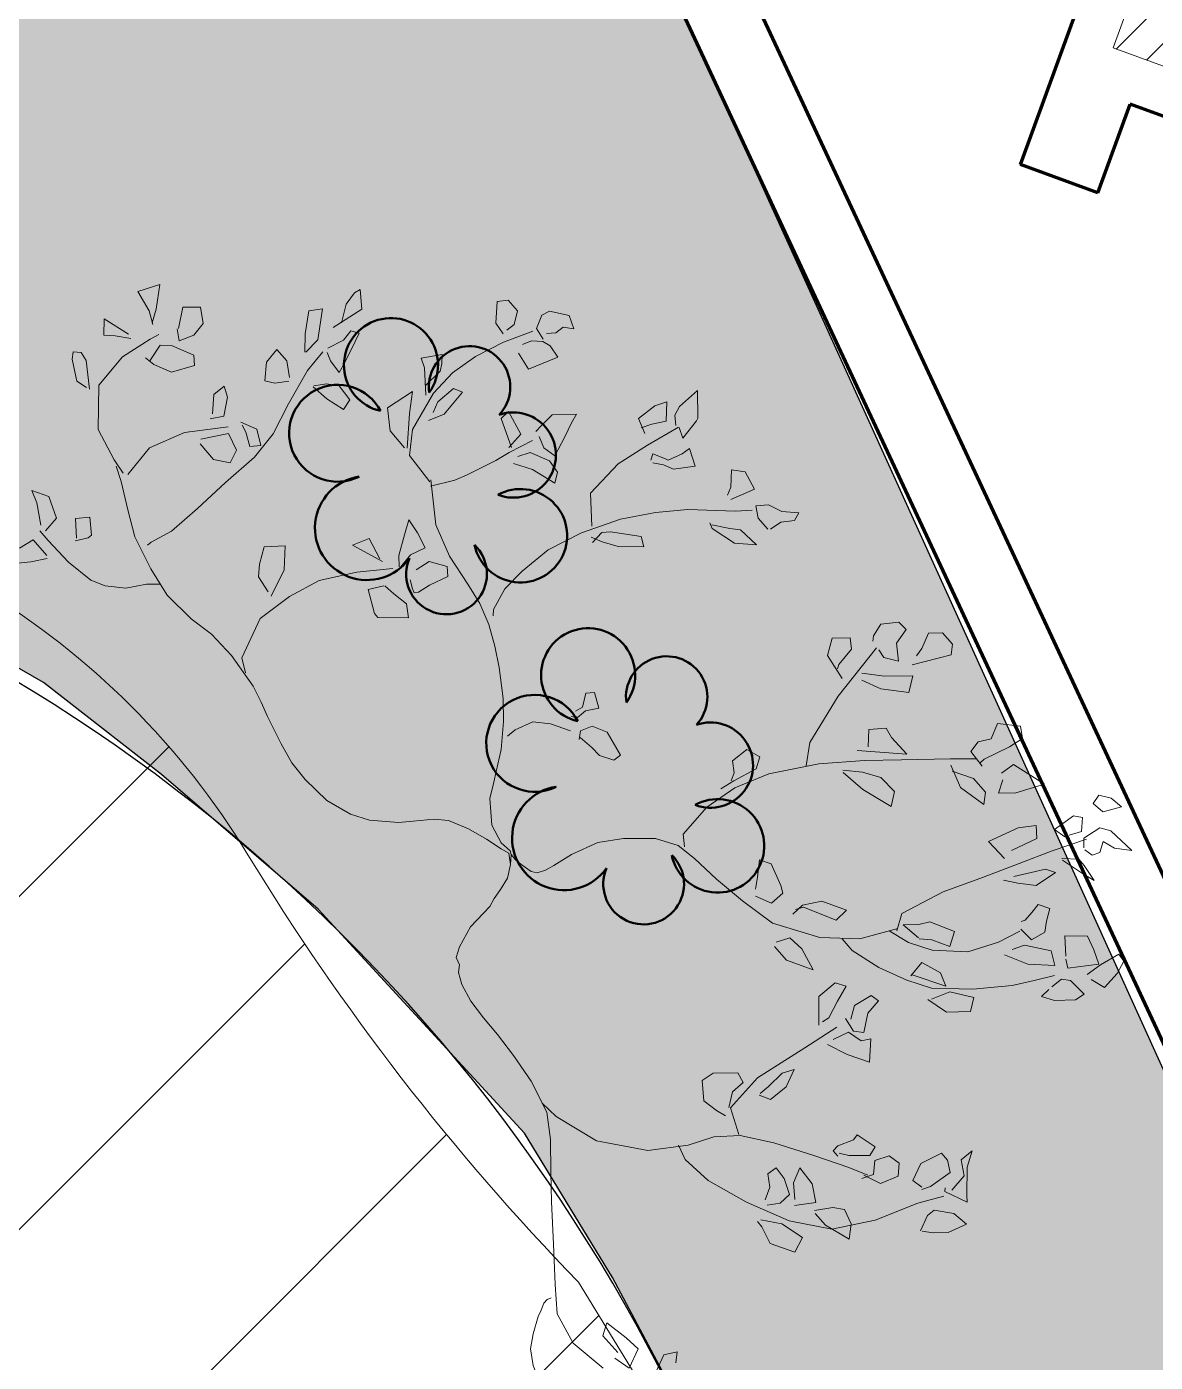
# Model space of a CAD drawing. Header units: millimetres. Extents: x 5637 to 6048, y 3385 to 3927.
# Drawn here: x 5937.33 to 5942.12, y 3567.81 to 3573.49 of the extents above; entities that cross this region are included whole.
import ezdxf

# ---------------------------------------------------------------- set-up
doc = ezdxf.new("R2010")
doc.units = ezdxf.units.MM
for name, color, linetype, lineweight in [('hatch', 253, 'Continuous', 13), ('road', 19, 'Continuous', 30), ('trees new', 7, 'Continuous', 20), ('wall', 7, 'Continuous', 80)]:
    doc.layers.add(name, color=color, linetype=linetype, lineweight=lineweight)
doc.layers.add('plants1', color=7, linetype='Continuous', true_color=0x89ee5d)
pattern_1 = [(45, (2816.3681, -1263.7476), (-0.265165043, 0.265165043), []), (135, (2816.3681, -1263.7476), (-0.79549513, 0.265165043), [0.9375, -0.5625])]
pattern_2 = [(45, (2816.3681, -1263.7476), (-0.70710678, 0.70710678), [])]

# ---------------------------------------------------------------- blocks, each defined once
blk = doc.blocks.new('F1')
at = {"color": 92, "linetype": 'Continuous'}
for p, q in [((1.0816, 0.05624), (1.0771, 0.04506)), ((1.0771, 0.04506), (1.0736, 0.03326)), ((1.09077, 0.03616), (1.08994, 0.04796)), ((1.07577, 0.03264), (1.09077, 0.03616)), ((1.09227, 0.02498), (1.09694, 0.01339)), ((1.11361, 0.02105), (1.09761, 0.02602)), ((1.12344, 0.02001), (1.11361, 0.02105)), ((1.11361, 0.01111), (1.12344, 0.02001)), ((1.09694, 0.01339), (1.11361, 0.01111)), ((1.0756, 0.00904), (1.07327, -0.00049)), ((1.0901, 0.00117), (1.0771, 0.00717)), ((1.0861, -0.00877), (1.0901, 0.00117)), ((1.07327, -0.00049), (1.07393, -0.00359)), ((1.07393, -0.00359), (1.0861, -0.00877)), ((1.04822, -0.03692), (1.04882, -0.04024)), ((1.17962, -0.04666), (1.17212, -0.0508)), ((1.19562, -0.051), (1.17962, -0.04666)), ((0.93114, -0.05742), (0.94229, -0.06011)), ((1.16995, -0.05204), (1.18979, -0.0597)), ((1.19996, -0.05411), (1.19562, -0.051)), ((1.19679, -0.05929), (1.19996, -0.05411)), ((0.35696, -0.06508), (0.34546, -0.07109)), ((0.37579, -0.06487), (0.35963, -0.06902)), ((0.3828, -0.07212), (0.37579, -0.06487)), ((0.94229, -0.06011), (0.96181, -0.08558)), ((1.18979, -0.0597), (1.19679, -0.05929)), ((0.34546, -0.07109), (0.35512, -0.08351)), ((0.36629, -0.07957), (0.3828, -0.07212)), ((0.34246, -0.09842), (0.33395, -0.08724)), ((0.35512, -0.08351), (0.36629, -0.07957)), ((0.96181, -0.08558), (0.96619, -0.11229)), ((1.18896, -0.09634), (1.19612, -0.08703)), ((1.21096, -0.08558), (1.19262, -0.09634)), ((1.19612, -0.08703), (1.20046, -0.07999)), ((1.20046, -0.07999), (1.21096, -0.08558)), ((0.33979, -0.10815), (0.34246, -0.09842)), ((0.33312, -0.10359), (0.33979, -0.10815)), ((0.97258, -0.10028), (0.98542, -0.11788)), ((0.98958, -0.09862), (0.97658, -0.09987)), ((0.99742, -0.10359), (0.98958, -0.09862)), ((1.00725, -0.1127), (0.99742, -0.10359)), ((1.0966, -0.10587), (1.0816, -0.10918)), ((1.0936, -0.12782), (1.09927, -0.10794)), ((1.16412, -0.10256), (1.15312, -0.11167)), ((1.17129, -0.09945), (1.16412, -0.10256)), ((1.17479, -0.11332), (1.16795, -0.10131)), ((0.96619, -0.11229), (0.96659, -0.13713)), ((0.98542, -0.11788), (1.00075, -0.12678)), ((1.00075, -0.12678), (1.00725, -0.1127)), ((1.0816, -0.10918), (1.07377, -0.11912)), ((1.15312, -0.11167), (1.14978, -0.12885)), ((1.17062, -0.12057), (1.17479, -0.11332)), ((1.20096, -0.11788), (1.19079, -0.1156)), ((1.19196, -0.11581), (1.19963, -0.12305)), ((1.2173, -0.11705), (1.20096, -0.11788)), ((1.21446, -0.13382), (1.2173, -0.11705)), ((1.07377, -0.11912), (1.07994, -0.1274)), ((1.07994, -0.1274), (1.0936, -0.12782)), ((1.10927, -0.12098), (1.10644, -0.13071)), ((1.12411, -0.13175), (1.11194, -0.12409)), ((1.15662, -0.13196), (1.17062, -0.12057)), ((1.17095, -0.12719), (1.16979, -0.13879)), ((1.17946, -0.13009), (1.17095, -0.12719)), ((1.19963, -0.12305), (1.21446, -0.13382)), ((0.96659, -0.13713), (0.95902, -0.16446)), ((1.07477, -0.145), (1.07777, -0.13734)), ((1.07777, -0.13734), (1.0886, -0.13982)), ((1.10644, -0.13071), (1.11778, -0.13962)), ((1.12611, -0.14127), (1.12411, -0.13175)), ((1.14978, -0.12885), (1.15662, -0.13196)), ((1.19179, -0.14107), (1.17929, -0.13113)), ((1.08677, -0.1479), (1.07477, -0.145)), ((1.09694, -0.13982), (1.08677, -0.1479)), ((1.0886, -0.13982), (1.09444, -0.13962)), ((1.11778, -0.13962), (1.12611, -0.14127)), ((1.16979, -0.13879), (1.17412, -0.14873)), ((1.18579, -0.15266), (1.19179, -0.14107)), ((1.17412, -0.14873), (1.18579, -0.15266)), ((0.9224, -0.16281), (0.91157, -0.18268)), ((0.92607, -0.16198), (0.9224, -0.16281)), ((0.94391, -0.16612), (0.92607, -0.16198)), ((0.94107, -0.1775), (0.94391, -0.16612)), ((0.95902, -0.16446), (0.94926, -0.18931)), ((0.95741, -0.18496), (0.97825, -0.17109)), ((0.97825, -0.17109), (0.97691, -0.18413)), ((1.10727, -0.18537), (1.11061, -0.17543)), ((1.11061, -0.17543), (1.11578, -0.16964)), ((1.11578, -0.16964), (1.12728, -0.17709)), ((1.12728, -0.17709), (1.13195, -0.18827)), ((0.91157, -0.18268), (0.92157, -0.1862)), ((0.92157, -0.1862), (0.93224, -0.18123)), ((0.93224, -0.18123), (0.94057, -0.17833)), ((0.97691, -0.18413), (0.95991, -0.18413)), ((1.12111, -0.19096), (1.10944, -0.18703)), ((0.92607, -0.1951), (0.92507, -0.198)), ((0.92924, -0.19531), (0.92607, -0.1951)), ((0.93591, -0.19676), (0.92924, -0.19531)), ((0.94758, -0.19531), (0.95208, -0.20545)), ((0.95558, -0.19779), (0.94824, -0.19407)), ((1.13195, -0.18827), (1.12111, -0.19096)), ((0.36479, -0.21912), (0.37913, -0.20587)), ((0.37913, -0.20587), (0.3928, -0.20608)), ((0.3928, -0.20608), (0.3978, -0.20504)), ((0.92507, -0.198), (0.9259, -0.20773)), ((0.94141, -0.2156), (0.94024, -0.20421)), ((0.95208, -0.20545), (0.95174, -0.21746)), ((0.96725, -0.20835), (0.95558, -0.19779)), ((1.08277, -0.20421), (1.0701, -0.21146)), ((1.0951, -0.19924), (1.08277, -0.20421)), ((1.09277, -0.20897), (1.09561, -0.20007)), ((1.12028, -0.20628), (1.12428, -0.21829)), ((1.13261, -0.21208), (1.12061, -0.20566)), ((0.39763, -0.20794), (0.3878, -0.22015)), ((0.47782, -0.22015), (0.48432, -0.21622)), ((0.48432, -0.21622), (0.49499, -0.21125)), ((0.49499, -0.21125), (0.50865, -0.21705)), ((0.9259, -0.20773), (0.92507, -0.22264)), ((0.93207, -0.22554), (0.94141, -0.2156)), ((0.96408, -0.21767), (0.97558, -0.21643)), ((0.97558, -0.21643), (0.96725, -0.20835)), ((1.0701, -0.21146), (1.07427, -0.21871)), ((1.07427, -0.21871), (1.08694, -0.21643)), ((1.08694, -0.21643), (1.09277, -0.20897)), ((1.14645, -0.22243), (1.13261, -0.21208)), ((0.37196, -0.22906), (0.36479, -0.21912)), ((0.3878, -0.22015), (0.37196, -0.22906)), ((0.40497, -0.21705), (0.40197, -0.22616)), ((0.40197, -0.22616), (0.40447, -0.23527)), ((0.4158, -0.22492), (0.4093, -0.21746)), ((0.4253, -0.22823), (0.4158, -0.22492)), ((0.49115, -0.23299), (0.48198, -0.22533)), ((0.50865, -0.21705), (0.50982, -0.22678)), ((0.92507, -0.22264), (0.93207, -0.22554)), ((0.95174, -0.21746), (0.96408, -0.21767)), ((1.10627, -0.21953), (1.09577, -0.22119)), ((1.09577, -0.22119), (1.10044, -0.22823)), ((1.11294, -0.22015), (1.10627, -0.21953)), ((1.11544, -0.23506), (1.11561, -0.22202)), ((1.12428, -0.21829), (1.14311, -0.23196)), ((1.14311, -0.23196), (1.14645, -0.22243)), ((0.39547, -0.23465), (0.39013, -0.24976)), ((0.40447, -0.23527), (0.4168, -0.23734)), ((0.4168, -0.23734), (0.42631, -0.23568)), ((0.42631, -0.23568), (0.4253, -0.22823)), ((0.49348, -0.24314), (0.49115, -0.23299)), ((0.50982, -0.22678), (0.50165, -0.24293)), ((1.02409, -0.23817), (1.04009, -0.23465)), ((1.04009, -0.23465), (1.0561, -0.24065)), ((1.10044, -0.22823), (1.11061, -0.2421)), ((1.11894, -0.24293), (1.11544, -0.23506)), ((1.12711, -0.23258), (1.12945, -0.25763)), ((0.38313, -0.24562), (0.37213, -0.24831)), ((0.38113, -0.25908), (0.38546, -0.24603)), ((0.41064, -0.24189), (0.3993, -0.23693)), ((0.4183, -0.251), (0.41064, -0.24189)), ((0.50165, -0.24293), (0.49348, -0.24314)), ((0.88396, -0.23879), (0.88814, -0.24127)), ((1.01756, -0.23879), (1.03348, -0.24976)), ((1.0561, -0.24065), (1.05826, -0.2626)), ((1.11061, -0.2421), (1.11461, -0.24769)), ((1.11461, -0.24769), (1.11894, -0.24293)), ((1.13811, -0.24893), (1.12728, -0.23962)), ((0.37213, -0.24831), (0.35496, -0.25908)), ((0.39013, -0.24976), (0.40363, -0.25369)), ((0.40363, -0.25369), (0.4183, -0.251)), ((0.47965, -0.24935), (0.47298, -0.25514)), ((0.47298, -0.25514), (0.47598, -0.26984)), ((0.48232, -0.25846), (0.48048, -0.25038)), ((0.76437, -0.25846), (0.77471, -0.25411)), ((0.77387, -0.25287), (0.77887, -0.2568)), ((0.79154, -0.25556), (0.78871, -0.25929)), ((1.05826, -0.2626), (1.04493, -0.25307)), ((1.14261, -0.25825), (1.13811, -0.24893)), ((0.35496, -0.25908), (0.36429, -0.2655)), ((0.36429, -0.2655), (0.37596, -0.26612)), ((0.37596, -0.26612), (0.38113, -0.25908)), ((0.48632, -0.27191), (0.48232, -0.25846)), ((0.74837, -0.2686), (0.75637, -0.26073)), ((0.75637, -0.26073), (0.76437, -0.25846)), ((0.77821, -0.26591), (0.76904, -0.27378)), ((0.77887, -0.2568), (0.77821, -0.26591)), ((0.78871, -0.25929), (0.79038, -0.26695)), ((0.79388, -0.26612), (0.79355, -0.26011)), ((1.12945, -0.25763), (1.14278, -0.26322)), ((1.14278, -0.26322), (1.14261, -0.25825)), ((0.47598, -0.26984), (0.48448, -0.28102)), ((0.48448, -0.28102), (0.48632, -0.27191)), ((0.74937, -0.27461), (0.74837, -0.2686)), ((0.76904, -0.27378), (0.74937, -0.27461)), ((0.79038, -0.26695), (0.78771, -0.27647)), ((0.80188, -0.27316), (0.79388, -0.26612)), ((0.79938, -0.27895), (0.80188, -0.27316)), ((1.03259, -0.27564), (1.04076, -0.2951)), ((1.04293, -0.27564), (1.03759, -0.26902)), ((1.04626, -0.29055), (1.04293, -0.27564)), ((1.05143, -0.27005), (1.0696, -0.27854)), ((1.0621, -0.28765), (1.0576, -0.27274)), ((0.40963, -0.28744), (0.41464, -0.28185)), ((0.41297, -0.27999), (0.41797, -0.27875)), ((0.41797, -0.27875), (0.4198, -0.28351)), ((0.4198, -0.28351), (0.4183, -0.29572)), ((0.78771, -0.27647), (0.79938, -0.27895)), ((1.0696, -0.27854), (1.0771, -0.27978)), ((1.0771, -0.27978), (1.07243, -0.29469)), ((0.3918, -0.29055), (0.38063, -0.29862)), ((0.3888, -0.29697), (0.39013, -0.28806)), ((0.40247, -0.30111), (0.40963, -0.28744)), ((1.04076, -0.2951), (1.04626, -0.29055)), ((1.06627, -0.29117), (1.0621, -0.28765)), ((1.07243, -0.29469), (1.06627, -0.29117)), ((0.38063, -0.29862), (0.3793, -0.31249)), ((0.39747, -0.30276), (0.3888, -0.29697)), ((0.3958, -0.31374), (0.39747, -0.30276)), ((0.4063, -0.30753), (0.40247, -0.30111)), ((0.4203, -0.29986), (0.4063, -0.30753)), ((0.4183, -0.29572), (0.4203, -0.29986)), ((0.97675, -0.30401), (0.96625, -0.31456)), ((0.33045, -0.31622), (0.33512, -0.3096)), ((0.33595, -0.30856), (0.34362, -0.31829)), ((0.3793, -0.31249), (0.38763, -0.31767)), ((0.38763, -0.31767), (0.3958, -0.31374)), ((0.48965, -0.31125), (0.47631, -0.32078)), ((0.50515, -0.31208), (0.52382, -0.32202)), ((0.55866, -0.31332), (0.54333, -0.3274)), ((0.57183, -0.31001), (0.55866, -0.31332)), ((0.57217, -0.32305), (0.574, -0.31249)), ((0.61117, -0.31477), (0.60117, -0.32285)), ((0.96625, -0.31456), (0.94974, -0.3245)), ((0.97825, -0.31871), (0.97992, -0.30939)), ((1.01025, -0.31146), (0.98792, -0.30835)), ((0.98892, -0.30649), (0.99342, -0.31891)), ((1.01242, -0.31871), (1.01025, -0.31146)), ((0.32545, -0.32616), (0.33045, -0.31622)), ((0.34479, -0.3245), (0.33595, -0.3363)), ((0.34362, -0.31829), (0.34479, -0.3245)), ((0.36163, -0.3303), (0.36263, -0.32347)), ((0.36413, -0.3243), (0.37146, -0.32057)), ((0.37146, -0.32057), (0.37996, -0.33175)), ((0.47631, -0.32078), (0.46365, -0.33278)), ((0.49048, -0.32926), (0.49082, -0.31664)), ((0.50665, -0.32119), (0.50599, -0.31581)), ((0.51449, -0.33258), (0.50665, -0.32119)), ((0.52382, -0.32202), (0.52733, -0.33734)), ((0.561, -0.32719), (0.57217, -0.32305)), ((0.60117, -0.32285), (0.60384, -0.33361)), ((0.62284, -0.32264), (0.61568, -0.31726)), ((0.63351, -0.32989), (0.62284, -0.32264)), ((0.94974, -0.3245), (0.95608, -0.33009)), ((0.96625, -0.32864), (0.97825, -0.31871)), ((0.99342, -0.31891), (1.01242, -0.31871)), ((0.32478, -0.34086), (0.32545, -0.32616)), ((0.36396, -0.3479), (0.36163, -0.3303)), ((0.37996, -0.33175), (0.37963, -0.34893)), ((0.46365, -0.33278), (0.47848, -0.34169)), ((0.47848, -0.34169), (0.48048, -0.33465)), ((0.48048, -0.33465), (0.49048, -0.32926)), ((0.48948, -0.33278), (0.48498, -0.339)), ((0.50049, -0.33196), (0.48948, -0.33278)), ((0.52132, -0.34334), (0.51449, -0.33258)), ((0.54333, -0.3274), (0.561, -0.32719)), ((0.58667, -0.33299), (0.58917, -0.34252)), ((0.60384, -0.33361), (0.60951, -0.33506)), ((0.62684, -0.3361), (0.63351, -0.32989)), ((0.69319, -0.32864), (0.69386, -0.34003)), ((0.89523, -0.33548), (0.90207, -0.32989)), ((0.89807, -0.32885), (0.9014, -0.33837)), ((0.95608, -0.33009), (0.96625, -0.32864)), ((0.97658, -0.32926), (0.96758, -0.33361)), ((0.96758, -0.33361), (0.97675, -0.34686)), ((0.98575, -0.33009), (0.97658, -0.32926)), ((0.99192, -0.33548), (0.99008, -0.32968)), ((0.33595, -0.3363), (0.32478, -0.34086)), ((0.35329, -0.33796), (0.33879, -0.34893)), ((0.35712, -0.35597), (0.35179, -0.34293)), ((0.35562, -0.33941), (0.35329, -0.33796)), ((0.48498, -0.339), (0.49632, -0.34831)), ((0.50582, -0.34231), (0.49815, -0.33527)), ((0.50665, -0.35659), (0.50582, -0.34231)), ((0.52733, -0.33734), (0.52132, -0.34334)), ((0.568, -0.35929), (0.58767, -0.34252)), ((0.58917, -0.34252), (0.58534, -0.35659)), ((0.58767, -0.34252), (0.58884, -0.33651)), ((0.60951, -0.33506), (0.62684, -0.3361)), ((0.69386, -0.34003), (0.69419, -0.35866)), ((0.69919, -0.34293), (0.69486, -0.33817)), ((0.70753, -0.34604), (0.69919, -0.34293)), ((0.87773, -0.36094), (0.88673, -0.34438)), ((0.8989, -0.34417), (0.8854, -0.3626)), ((0.88673, -0.34438), (0.89523, -0.33548)), ((0.9014, -0.33837), (0.8989, -0.34417)), ((0.99542, -0.34604), (0.99192, -0.33548)), ((1.0651, -0.34169), (1.0746, -0.34044)), ((1.0746, -0.34044), (1.08827, -0.34873)), ((0.33879, -0.34893), (0.34346, -0.351)), ((0.34346, -0.351), (0.36179, -0.36073)), ((0.37296, -0.35018), (0.36396, -0.3479)), ((0.37963, -0.34893), (0.37296, -0.35018)), ((0.49632, -0.34831), (0.50065, -0.35949)), ((0.71003, -0.35929), (0.70753, -0.34604)), ((0.97675, -0.34686), (0.98342, -0.35597)), ((0.98758, -0.36218), (0.99542, -0.34604)), ((1.03343, -0.34604), (1.03126, -0.36943)), ((1.04726, -0.345), (1.03343, -0.34604)), ((1.05076, -0.35784), (1.05143, -0.35059)), ((1.06727, -0.35204), (1.06627, -0.34521)), ((1.0751, -0.35887), (1.06727, -0.35204)), ((1.08827, -0.34873), (1.08527, -0.35639)), ((0.36863, -0.35929), (0.35712, -0.35597)), ((0.36179, -0.36073), (0.37079, -0.36964)), ((0.37079, -0.36964), (0.36863, -0.35929)), ((0.50065, -0.35949), (0.50665, -0.35659)), ((0.571, -0.36943), (0.568, -0.35929)), ((0.58534, -0.35659), (0.571, -0.36943)), ((0.69419, -0.35866), (0.70086, -0.36529)), ((0.70086, -0.36529), (0.71003, -0.35929)), ((0.8854, -0.3626), (0.87773, -0.36094)), ((0.98342, -0.35597), (0.98758, -0.36218)), ((1.04643, -0.36488), (1.05076, -0.35784)), ((1.08527, -0.35639), (1.0751, -0.35887)), ((1.03126, -0.36943), (1.04109, -0.36819)), ((1.04109, -0.36819), (1.04643, -0.36488)), ((1.04776, -0.37626), (1.05043, -0.37005)), ((1.04793, -0.36591), (1.0571, -0.36529)), ((1.0571, -0.36529), (1.0641, -0.37316)), ((1.0641, -0.37316), (1.0641, -0.37978)), ((1.04409, -0.38951), (1.04893, -0.38309)), ((1.04893, -0.38309), (1.04776, -0.37626)), ((1.0641, -0.37978), (1.0546, -0.39096)), ((0.48482, -0.39241), (0.47015, -0.40007)), ((0.50632, -0.39055), (0.48748, -0.40856)), ((0.51116, -0.4009), (0.50615, -0.38931)), ((1.0546, -0.39096), (1.04409, -0.38951)), ((0.47015, -0.40007), (0.46248, -0.41601)), ((0.48232, -0.40918), (0.48382, -0.3949)), ((0.49782, -0.4096), (0.51116, -0.4009)), ((0.52833, -0.40732), (0.54199, -0.40152)), ((0.54199, -0.40152), (0.53683, -0.41187)), ((0.9184, -0.4067), (0.92474, -0.40173)), ((0.92474, -0.40173), (0.92957, -0.39552)), ((0.93541, -0.39862), (0.9279, -0.40504)), ((0.93207, -0.3951), (0.93541, -0.39862)), ((0.95141, -0.40028), (0.96358, -0.40131)), ((0.95524, -0.40815), (0.95641, -0.39987)), ((0.96358, -0.40131), (0.96625, -0.41622)), ((0.47048, -0.42305), (0.48232, -0.40918)), ((0.48748, -0.40856), (0.49782, -0.4096)), ((0.52249, -0.41539), (0.52733, -0.40732)), ((0.53683, -0.41187), (0.53483, -0.42015)), ((0.84922, -0.4216), (0.86656, -0.41187)), ((0.86906, -0.41291), (0.86039, -0.42347)), ((0.86656, -0.41187), (0.87106, -0.41229)), ((0.91307, -0.42202), (0.9184, -0.4067)), ((0.92607, -0.40628), (0.9254, -0.41767)), ((0.9279, -0.40504), (0.92607, -0.40628)), ((0.95224, -0.4185), (0.95524, -0.40815)), ((0.46248, -0.41601), (0.47048, -0.42305)), ((0.51199, -0.42471), (0.52249, -0.41539)), ((0.53483, -0.42015), (0.52016, -0.43278)), ((0.64435, -0.4214), (0.62351, -0.43403)), ((0.66219, -0.41436), (0.64435, -0.4214)), ((0.65568, -0.42699), (0.66385, -0.41498)), ((0.84072, -0.43527), (0.84922, -0.4216)), ((0.86039, -0.42347), (0.85589, -0.42989)), ((0.9264, -0.4243), (0.91307, -0.42202)), ((0.9254, -0.41767), (0.9264, -0.4243)), ((0.93541, -0.42347), (0.94224, -0.43837)), ((0.94374, -0.42471), (0.93541, -0.42347)), ((0.95324, -0.42616), (0.94607, -0.42326)), ((0.96475, -0.42533), (0.95224, -0.4185)), ((0.96625, -0.41622), (0.96475, -0.42533)), ((0.52016, -0.43278), (0.51199, -0.42471)), ((0.64602, -0.43713), (0.65568, -0.42699)), ((0.67185, -0.43092), (0.65252, -0.46218)), ((0.85589, -0.42989), (0.84072, -0.43527)), ((0.88723, -0.43817), (0.88306, -0.4332)), ((0.95724, -0.43216), (0.95324, -0.42616)), ((0.96174, -0.44935), (0.95724, -0.43216)), ((0.62351, -0.43403), (0.63218, -0.44148)), ((0.63218, -0.44148), (0.64602, -0.43713)), ((0.68152, -0.44583), (0.67035, -0.43941)), ((0.87906, -0.43403), (0.87773, -0.45287)), ((0.89823, -0.44459), (0.88723, -0.43817)), ((0.94224, -0.43837), (0.94357, -0.44024)), ((0.94357, -0.44024), (0.96174, -0.44935)), ((0.67652, -0.45763), (0.68152, -0.44583)), ((0.72403, -0.44583), (0.74404, -0.44396)), ((0.73437, -0.44831), (0.73187, -0.44604)), ((0.74003, -0.46177), (0.73437, -0.44831)), ((0.74404, -0.44396), (0.7537, -0.45307)), ((0.7537, -0.45307), (0.74787, -0.46488)), ((0.84722, -0.45887), (0.84606, -0.44976)), ((0.84705, -0.4481), (0.85756, -0.44562)), ((0.85756, -0.44562), (0.86639, -0.4481)), ((0.86639, -0.4481), (0.86273, -0.4568)), ((0.87773, -0.45287), (0.89223, -0.45287)), ((0.89223, -0.45287), (0.89823, -0.44459)), ((0.48782, -0.45763), (0.47381, -0.46984)), ((0.65252, -0.46218), (0.66869, -0.45784)), ((0.66869, -0.45784), (0.67652, -0.45763)), ((0.7162, -0.45804), (0.70403, -0.46757)), ((0.71103, -0.47419), (0.7207, -0.46032)), ((0.74787, -0.46488), (0.74003, -0.46177)), ((0.84355, -0.4686), (0.84722, -0.45887)), ((0.86273, -0.4568), (0.85389, -0.46322)), ((0.44798, -0.46777), (0.44081, -0.47481)), ((0.45014, -0.47481), (0.44798, -0.46777)), ((0.47381, -0.46984), (0.46365, -0.48703)), ((0.48748, -0.47399), (0.48865, -0.46446)), ((0.70403, -0.46757), (0.69219, -0.48454)), ((0.84705, -0.47399), (0.84355, -0.4686)), ((0.85389, -0.46322), (0.84705, -0.47399)), ((0.44081, -0.47481), (0.43414, -0.48868)), ((0.45248, -0.48661), (0.45081, -0.47771)), ((0.47448, -0.48951), (0.48748, -0.47399)), ((0.49899, -0.47709), (0.48848, -0.4804)), ((0.48848, -0.4804), (0.48882, -0.49179)), ((0.50349, -0.4831), (0.50382, -0.47999)), ((0.53699, -0.48247), (0.53016, -0.49076)), ((0.70153, -0.49283), (0.71103, -0.47419)), ((0.72336, -0.4802), (0.7162, -0.48848)), ((0.7302, -0.47937), (0.72336, -0.4802)), ((0.7412, -0.48082), (0.73787, -0.47854)), ((0.74637, -0.48972), (0.7412, -0.48082)), ((0.43414, -0.48868), (0.43497, -0.49635)), ((0.43497, -0.49635), (0.44848, -0.492)), ((0.44848, -0.492), (0.45248, -0.48661)), ((0.46365, -0.48703), (0.47448, -0.48951)), ((0.48882, -0.49179), (0.49549, -0.49655)), ((0.50615, -0.48993), (0.50349, -0.4831)), ((0.50932, -0.49676), (0.50615, -0.48993)), ((0.53016, -0.49076), (0.52249, -0.50194)), ((0.53249, -0.50318), (0.53583, -0.49055)), ((0.55083, -0.49055), (0.56733, -0.48579)), ((0.56733, -0.48579), (0.56633, -0.51001)), ((0.61234, -0.48599), (0.59317, -0.49552)), ((0.63018, -0.48724), (0.61234, -0.48599)), ((0.61368, -0.49759), (0.62584, -0.48599)), ((0.69219, -0.48454), (0.70153, -0.49283)), ((0.7162, -0.48848), (0.72853, -0.49345)), ((0.74153, -0.50194), (0.74637, -0.48972)), ((0.45764, -0.49448), (0.44964, -0.51622)), ((0.46398, -0.49635), (0.45764, -0.49448)), ((0.47982, -0.50359), (0.46598, -0.49738)), ((0.49549, -0.49655), (0.50265, -0.50297)), ((0.50265, -0.50297), (0.50932, -0.49676)), ((0.52249, -0.50194), (0.52432, -0.51912)), ((0.55283, -0.5185), (0.55366, -0.4978)), ((0.59317, -0.49552), (0.60067, -0.50069)), ((0.60067, -0.50069), (0.61368, -0.49759)), ((0.70903, -0.49614), (0.70236, -0.52512)), ((0.71636, -0.50794), (0.71353, -0.50214)), ((0.72853, -0.49345), (0.7342, -0.50421)), ((0.7342, -0.50421), (0.74153, -0.50194)), ((0.44214, -0.50587), (0.43231, -0.51187)), ((0.43231, -0.51187), (0.43714, -0.52492)), ((0.44864, -0.51705), (0.44681, -0.50504)), ((0.47181, -0.51829), (0.47982, -0.50359)), ((0.52999, -0.51374), (0.53249, -0.50318)), ((0.56633, -0.51001), (0.56166, -0.52264)), ((0.58984, -0.52036), (0.59567, -0.50877)), ((0.59567, -0.50877), (0.60284, -0.51622)), ((0.61884, -0.50753), (0.63235, -0.50504)), ((0.62268, -0.51105), (0.62168, -0.50732)), ((0.62218, -0.53196), (0.62268, -0.51105)), ((0.63235, -0.50504), (0.63618, -0.51311)), ((0.7242, -0.51767), (0.71636, -0.50794)), ((0.44931, -0.53258), (0.44864, -0.51705)), ((0.44964, -0.51622), (0.46065, -0.51788)), ((0.46065, -0.51788), (0.47181, -0.51829)), ((0.52432, -0.51912), (0.52999, -0.51374)), ((0.56166, -0.52264), (0.55283, -0.5185)), ((0.58567, -0.5421), (0.58984, -0.52036)), ((0.60767, -0.51767), (0.60934, -0.52844)), ((0.63618, -0.51311), (0.63368, -0.52264)), ((0.7197, -0.52699), (0.7242, -0.51767)), ((0.43714, -0.52492), (0.44298, -0.53361)), ((0.52999, -0.52802), (0.51449, -0.53651)), ((0.52499, -0.53879), (0.53133, -0.52802)), ((0.60934, -0.52844), (0.58567, -0.5421)), ((0.62318, -0.54334), (0.62218, -0.53196)), ((0.64151, -0.53196), (0.63201, -0.54603)), ((0.63368, -0.52264), (0.64151, -0.53196)), ((0.70236, -0.52512), (0.70869, -0.52968)), ((0.70869, -0.52968), (0.7197, -0.52699)), ((0.44298, -0.53361), (0.44931, -0.53258)), ((0.51449, -0.53651), (0.50582, -0.54169)), ((0.50582, -0.54169), (0.51916, -0.54024)), ((0.51916, -0.54024), (0.52499, -0.53879)), ((0.544, -0.54086), (0.54233, -0.55017)), ((0.55266, -0.5332), (0.54433, -0.53734)), ((0.55516, -0.55017), (0.55266, -0.5332)), ((0.52316, -0.54893), (0.52216, -0.55494)), ((0.52916, -0.54603), (0.52316, -0.54893)), ((0.53716, -0.54935), (0.53066, -0.54603)), ((0.53833, -0.56322), (0.53716, -0.54935)), ((0.54233, -0.55017), (0.55116, -0.55556)), ((0.55116, -0.55556), (0.55516, -0.55017)), ((0.63201, -0.54603), (0.62318, -0.54334)), ((0.52833, -0.56094), (0.52016, -0.56591)), ((0.52216, -0.55494), (0.52833, -0.56094)), ((0.52016, -0.56591), (0.51266, -0.57647)), ((0.51266, -0.57647), (0.53266, -0.56964)), ((0.53266, -0.56964), (0.53833, -0.56322)), ((0.54766, -0.57109), (0.54466, -0.58454)), ((0.5565, -0.56715), (0.54783, -0.57088)), ((0.56, -0.57378), (0.5565, -0.56715)), ((0.54466, -0.58454), (0.55383, -0.58082)), ((0.55383, -0.58082), (0.56, -0.57378))]:
    blk.add_line(p, q, dxfattribs=at)
at = {"color": 33, "linetype": 'Continuous'}
for p, q in [((1.04882, -0.04024), (1.04921, -0.05742)), ((1.04921, -0.05742), (1.05519, -0.08206)), ((1.05519, -0.08206), (1.06255, -0.10939)), ((0.54866, -0.10463), (0.53512, -0.10918)), ((0.53512, -0.10918), (0.50526, -0.1274)), ((1.06255, -0.10939), (1.06912, -0.13692)), ((0.50526, -0.1274), (0.48156, -0.15763)), ((1.06912, -0.13692), (1.07808, -0.15701)), ((0.48156, -0.15763), (0.47121, -0.18579)), ((1.07808, -0.15701), (1.09242, -0.1773)), ((1.09242, -0.1773), (1.10795, -0.20111)), ((0.44135, -0.18682), (0.41407, -0.20463)), ((0.46285, -0.17895), (0.44135, -0.18682)), ((0.4746, -0.17937), (0.46285, -0.17895)), ((0.47121, -0.18579), (0.46803, -0.20545)), ((0.41407, -0.20463), (0.38739, -0.22616)), ((0.46803, -0.20545), (0.45986, -0.22305)), ((1.10795, -0.20111), (1.11472, -0.21746)), ((0.80038, -0.20711), (0.80205, -0.21436)), ((0.80205, -0.21436), (0.80121, -0.22864)), ((0.38739, -0.22616), (0.36728, -0.251)), ((0.45986, -0.22305), (0.44354, -0.24272)), ((0.80121, -0.22864), (0.79388, -0.23962)), ((0.44354, -0.24272), (0.42104, -0.26508)), ((0.79388, -0.23962), (0.78238, -0.25018)), ((0.88814, -0.24127), (0.89769, -0.25556)), ((0.99327, -0.24314), (1.01756, -0.23879)), ((1.04493, -0.25307), (1.02292, -0.23982)), ((0.36728, -0.251), (0.35852, -0.28247)), ((0.89769, -0.25556), (0.90327, -0.27295)), ((1.03348, -0.24976), (1.05001, -0.27585)), ((0.42104, -0.26508), (0.40172, -0.2833)), ((1.03393, -0.26322), (1.03259, -0.27564)), ((0.90327, -0.27295), (0.90845, -0.29738)), ((1.05001, -0.27585), (1.05678, -0.2951)), ((0.35852, -0.28247), (0.35513, -0.31622)), ((0.40172, -0.2833), (0.39038, -0.29303)), ((0.66773, -0.28516), (0.67649, -0.28868)), ((0.67649, -0.28868), (0.68585, -0.31332)), ((1.05678, -0.2951), (1.05957, -0.31581)), ((0.90845, -0.29738), (0.90825, -0.32492)), ((0.68585, -0.31332), (0.68903, -0.33817)), ((0.35513, -0.31622), (0.35075, -0.33568)), ((0.90825, -0.32492), (0.90387, -0.35514)), ((1.05957, -0.31581), (1.05937, -0.339)), ((0.68903, -0.33817), (0.68664, -0.36529)), ((1.05937, -0.339), (1.05678, -0.36198)), ((0.54269, -0.35949), (0.52238, -0.37109)), ((0.55364, -0.35701), (0.54269, -0.35949)), ((0.90387, -0.35514), (0.8963, -0.3804)), ((0.52238, -0.37109), (0.50466, -0.38517)), ((0.68664, -0.36529), (0.67609, -0.40131)), ((0.8963, -0.3804), (0.88714, -0.40256)), ((0.50466, -0.38517), (0.49092, -0.39862)), ((0.49092, -0.39862), (0.47619, -0.42533)), ((0.5403, -0.39531), (0.54986, -0.40463)), ((0.67609, -0.40131), (0.66275, -0.43237)), ((0.88714, -0.40256), (0.86982, -0.4332)), ((0.54986, -0.40463), (0.54986, -0.439)), ((0.47619, -0.42533), (0.46504, -0.45225)), ((0.66275, -0.43237), (0.65061, -0.4568)), ((0.86982, -0.4332), (0.86484, -0.44438)), ((0.54986, -0.439), (0.54588, -0.46964)), ((0.46504, -0.45225), (0.46086, -0.4684)), ((0.65061, -0.4568), (0.63448, -0.4891)), ((0.46086, -0.4684), (0.45727, -0.4833)), ((0.54588, -0.46964), (0.54249, -0.49842)), ((0.63448, -0.4891), (0.62552, -0.50608)), ((0.54249, -0.49842), (0.5395, -0.5243)), ((0.5395, -0.5243), (0.53552, -0.5508))]:
    blk.add_line(p, q, dxfattribs=at)
for points in [[(1.01855, -0.03154), (1.02293, -0.02285), (1.02751, -0.00815), (1.03607, 0.00469), (1.04463, 0.01214), (1.06415, 0.02063), (1.08505, 0.02664), (1.09441, 0.02871)], [(0.41825, -0.04417), (0.41845, -0.04107), (0.41706, -0.03755), (0.41347, -0.03341), (0.41029, -0.02926), (0.40073, -0.01995), (0.39177, -0.01311), (0.38002, -0.00918), (0.36688, -0.00794), (0.34916, -0.01105), (0.33502, -0.01415), (0.31571, -0.01933), (0.30795, -0.02202)], [(0.72348, -0.16819), (0.72885, -0.16446), (0.7402, -0.15825), (0.75314, -0.14997), (0.76549, -0.13982), (0.77126, -0.13092), (0.77704, -0.11643), (0.78122, -0.10649), (0.79257, -0.08827), (0.80292, -0.07771), (0.82004, -0.06715), (0.84115, -0.06011), (0.85648, -0.05701), (0.87261, -0.05639), (0.89511, -0.0568), (0.90685, -0.05763), (0.91999, -0.05784), (0.94727, -0.05411), (0.96818, -0.04852), (0.9851, -0.04024), (1.0088, -0.03278), (1.03149, -0.03092), (1.05797, -0.03154), (1.07789, -0.0361), (1.09879, -0.04127), (1.11054, -0.04334)], [(0.72348, -0.16819), (0.72169, -0.16757), (0.71551, -0.1655), (0.70755, -0.15866), (0.70257, -0.15018), (0.69879, -0.14293), (0.69501, -0.13755), (0.69282, -0.13113), (0.68844, -0.11788), (0.67908, -0.10401), (0.6731, -0.098), (0.66713, -0.09779), (0.66255, -0.09448), (0.65359, -0.09262), (0.63946, -0.09282), (0.62432, -0.09531), (0.60859, -0.09883), (0.58948, -0.10214), (0.56678, -0.10504), (0.5411, -0.10463), (0.52198, -0.09779), (0.50028, -0.08661), (0.48077, -0.07709), (0.4525, -0.06384), (0.42542, -0.05121), (0.40571, -0.04272), (0.38102, -0.04314), (0.35434, -0.05411)], [(1.10118, -0.04811), (1.11114, -0.0715), (1.10914, -0.09945), (1.09799, -0.13009)], [(1.10357, -0.04541), (1.11532, -0.04417), (1.1406, -0.04396), (1.16947, -0.0597), (1.17983, -0.08475), (1.18202, -0.10897), (1.18202, -0.11622)], [(0.71551, -0.1655), (0.72169, -0.16922), (0.71671, -0.17026), (0.71113, -0.17274), (0.70397, -0.17647), (0.70078, -0.17999), (0.69978, -0.1862), (0.69998, -0.19324), (0.70118, -0.20877), (0.69998, -0.22989), (0.69401, -0.24811), (0.68306, -0.26902), (0.67071, -0.28164), (0.65658, -0.28786), (0.63547, -0.2951), (0.61258, -0.30483), (0.58769, -0.31664), (0.5622, -0.34272), (0.54767, -0.36839), (0.5415, -0.39697)], [(0.72169, -0.16922), (0.72447, -0.16984), (0.73284, -0.16674), (0.74757, -0.16653), (0.76569, -0.1744), (0.77505, -0.18247), (0.78122, -0.18786), (0.79396, -0.19842), (0.81128, -0.2096), (0.82661, -0.21726), (0.84832, -0.22512), (0.86365, -0.22968), (0.87997, -0.23299), (0.8967, -0.23444), (0.91342, -0.2332), (0.93791, -0.23051), (0.9632, -0.23237), (0.99426, -0.24459)], [(0.46106, -0.22264), (0.48137, -0.22616), (0.49172, -0.25411), (0.4951, -0.29531), (0.49769, -0.32326)], [(0.99028, -0.2421), (0.9859, -0.26011), (0.9851, -0.26984), (0.9847, -0.29365), (0.9853, -0.30504), (0.9853, -0.3243)], [(0.90904, -0.33403), (0.93114, -0.34438), (0.9407, -0.37254), (0.94289, -0.398), (0.94409, -0.4245)], [(0.54289, -0.39034), (0.52875, -0.39904), (0.51561, -0.41187), (0.50227, -0.43465), (0.49809, -0.45804), (0.49809, -0.47585)], [(0.67908, -0.39241), (0.69301, -0.40276), (0.71372, -0.43713), (0.73224, -0.47875)]]:
    blk.add_lwpolyline(points, dxfattribs=at)
blk = doc.blocks.new('651')
at = {"layer": 'trees new', "color": 191, "lineweight": 50, "true_color": 0xb366ff}
for centre, radius, start, end in [((2838.8987, 5108.8841, 4146.8315), 0.063, 15.4185, 246.5773), ((2839.024, 5108.8869, 4146.8315), 0.066, 307.6094, 167.7322), ((2839.1364, 5108.8312, 4146.8315), 0.0723, 249.9235, 177.3258), ((2838.8066, 5108.7979, 4146.8315), 0.0728, 22.9437, 315.792), ((2839.1272, 5108.7028, 4146.8315), 0.0625, 215.6462, 104.4063), ((2838.8535, 5108.6724, 4146.8315), 0.075, 85.9567, 354.9094), ((2839.0024, 5108.6347, 4146.8315), 0.0805, 157.3541, 23.1592)]:
    blk.add_arc(centre, radius, start, end, dxfattribs=at)

msp = doc.modelspace()

# ---------------------------------------------------------------- hatches: boundary and pattern name
at = {"layer": 'hatch', "true_color": 0xcd8532}
h = msp.add_hatch(dxfattribs=at)
h.set_pattern_fill('ANSI31', color=23, style=0)
h.set_pattern_definition([(45, (2816.36809, -1263.74761), (-0.0883883476, 0.0883883476), [])])
h.paths.add_polyline_path([(5924.4248, 3612.4833), (5939.6509, 3619.5837), (5959.916, 3576.1247), (5944.6894, 3569.0262), (5943.8902, 3570.7401), (5943.9548, 3570.9167), (5942.6446, 3571.3935), (5943.2069, 3572.9384), (5941.9442, 3573.398), (5942.2539, 3574.249), (5942.055, 3574.6757), (5940.9128, 3575.1126), (5941.3714, 3576.3727), (5940.1087, 3576.8322), (5940.5682, 3578.0947), (5939.2307, 3578.5815), (5939.6075, 3579.6168), (5938.5809, 3581.8182), (5938.6986, 3581.8731), (5931.5533, 3597.2226), (5930.9121, 3598.6001), (5930.4086, 3599.6533), (5930.4723, 3599.8288), (5929.21, 3600.2882), (5929.6053, 3601.3743), (5929.3663, 3601.8869), (5928.2805, 3602.2823), (5928.7399, 3603.5444), (5927.4772, 3604.004), (5927.9368, 3605.2666), (5926.7527, 3605.6975), (5926.6696, 3605.713), (5927.0696, 3606.8121), (5926.8306, 3607.3248), (5925.7448, 3607.7202), (5926.1398, 3608.8055)])
at = {"layer": 'hatch'}
h = msp.add_hatch(dxfattribs=at)
h.set_pattern_fill('ANSI31', color=256, scale=8, style=0)
h.set_pattern_definition(pattern_2)
edge = h.paths.add_edge_path()
edge.add_arc((5888.2186, 3544.2519), 5.1, 222.2097, 295.0107)
edge.add_line((5890.3748, 3539.6301), (5962.7244, 3573.3688))
edge.add_arc((5959.301, 3580.71), 8.1001, 295.00101, 379.15203)
edge.add_line((5966.9528, 3583.3675), (5974.9516, 3569.541))
edge.add_arc((5969.7069, 3565.8444), 6.4165, 35.17715, 121.82112)
edge.add_line((5966.3236, 3571.2965), (5964.1819, 3570.4096))
edge.add_line((5964.1819, 3570.4096), (5950.3603, 3564.0247))
edge.add_line((5950.3603, 3564.0247), (5941.0196, 3551.6513))
edge.add_line((5941.0196, 3551.6513), (5918.2515, 3541.4636))
edge.add_line((5918.2515, 3541.4636), (5903.787, 3542.2092))
edge.add_line((5903.787, 3542.2092), (5887.4779, 3534.6197))
edge.add_line((5887.4779, 3534.6197), (5884.4411, 3540.8255))
h = msp.add_hatch(dxfattribs=at)
h.set_pattern_fill('ANSI31', color=256, scale=8, style=0)
h.set_pattern_definition(pattern_2)
edge = h.paths.add_edge_path()
edge.add_arc((5913.2505, 3554.5331), 3.7514, 303.1387, 375.2154)
edge.add_arc((5920.8175, 3557.9649), 4.6443, 192.997, 211.7988, ccw=False)
edge.add_arc((5921.5418, 3559.0733), 5.6739, 155.597, 202.2989, ccw=False)
edge.add_arc((5921.2541, 3559.3257), 5.3088, 133.9109, 156.7957, ccw=False)
edge.add_line((5917.5723, 3563.1503), (5919.5543, 3566.0383))
edge.add_line((5919.5543, 3566.0383), (5922.8163, 3567.5236))
edge.add_line((5922.8163, 3567.5236), (5923.2338, 3566.8292))
edge.add_line((5923.2338, 3566.8292), (5929.8857, 3568.6078))
edge.add_line((5929.8857, 3568.6078), (5929.0599, 3570.4231))
edge.add_line((5929.0599, 3570.4231), (5932.0742, 3571.8259))
edge.add_line((5932.0742, 3571.8259), (5935.6253, 3571.5783))
edge.add_arc((5935.3911, 3568.2191), 3.3674, 31.315, 86.0125, ccw=False)
edge.add_arc((5947.0583, 3575.3171), 10.2893, 211.31499, 224.12064)
edge.add_line((5939.6719, 3568.154), (5940.5803, 3566.6687))
edge.add_arc((5943.6593, 3568.5519), 3.6092, 211.4508, 293.0877)
edge.add_line((5945.0746, 3565.2317), (5935.7212, 3560.9021))
edge.add_arc((5933.3227, 3563.8885), 3.8303, 308.7689, 358.8704)
edge.add_arc((5935.6243, 3564.3146), 1.6082, 341.827, 419.6563)
edge.add_arc((5933.0577, 3562.4254), 4.7071, 44.1225, 87.0713)
edge.add_line((5933.2982, 3567.1264), (5924.2726, 3563.0095))
edge.add_line((5924.2726, 3563.0095), (5921.1333, 3561.3758))
edge.add_line((5921.1333, 3561.3758), (5920.3484, 3560.5916))
edge.add_line((5920.3484, 3560.5916), (5920.0868, 3559.8074))
edge.add_line((5920.0868, 3559.8074), (5919.8252, 3558.5005))
edge.add_line((5919.8252, 3558.5005), (5920.0868, 3557.1935))
edge.add_line((5920.0868, 3557.1935), (5920.7859, 3556.3703))
edge.add_line((5920.7859, 3556.3703), (5921.6221, 3555.7918))
edge.add_line((5921.6221, 3555.7918), (5922.3619, 3555.5026))
edge.add_line((5922.3619, 3555.5026), (5923.1337, 3555.3741))
edge.add_line((5923.1337, 3555.3741), (5923.9056, 3555.4705))
edge.add_line((5923.9056, 3555.4705), (5924.6775, 3555.7276))
edge.add_line((5924.6775, 3555.7276), (5915.2862, 3551.3893))
at = {"layer": 'plants1'}
h = msp.add_hatch(dxfattribs=at)
h.set_pattern_fill('ANSI38', color=256, scale=3, style=0)
h.set_pattern_definition(pattern_1)
edge = h.paths.add_edge_path()
edge.add_line((5867.34, 3539.4016), (5867.9205, 3539.0129))
edge.add_line((5867.9205, 3539.0129), (5868.3076, 3538.6455))
edge.add_line((5868.3076, 3538.6455), (5868.7519, 3538.1479))
edge.add_line((5868.7519, 3538.1479), (5869.0415, 3537.7423))
edge.add_line((5869.0415, 3537.7423), (5873.6365, 3527.954))
edge.add_line((5873.6365, 3527.954), (5903.83, 3542.0081))
edge.add_line((5903.83, 3542.0081), (5918.2915, 3541.2623))
edge.add_line((5918.2915, 3541.2623), (5941.162, 3551.495))
edge.add_line((5941.162, 3551.495), (5950.4831, 3563.8524))
edge.add_line((5950.4831, 3563.8524), (5964.2748, 3570.2305))
edge.add_line((5964.2748, 3570.2305), (5965.7412, 3570.8701))
edge.add_arc((5969.4272, 3564.866), 7.0453, 27.80089, 121.54638, ccw=False)
edge.add_arc((5969.675, 3565.2046), 6.6708, -45.77841, 26.22115, ccw=False)
edge.add_line((5974.3274, 3560.424), (5968.6933, 3565.0527))
edge.add_line((5968.6933, 3565.0527), (5960.2948, 3566.7358))
edge.add_line((5960.2948, 3566.7358), (5952.8625, 3563.4091))
edge.add_line((5952.8625, 3563.4091), (5951.1759, 3562.582))
edge.add_line((5951.1759, 3562.582), (5941.9997, 3550.4447))
edge.add_line((5941.9997, 3550.4447), (5918.5346, 3539.9421))
edge.add_line((5918.5346, 3539.9421), (5904.7077, 3540.6969))
edge.add_line((5904.7077, 3540.6969), (5873.0148, 3526.2825))
edge.add_line((5873.0148, 3526.2825), (5867.4745, 3538.1143))
edge.add_line((5867.4745, 3538.1143), (5850.7568, 3543.6974))
edge.add_line((5850.7568, 3543.6974), (5843.6617, 3553.6137))
edge.add_arc((5860.0915, 3565.3693), 20.2023, 201.39527, 215.58393, ccw=False)
edge.add_line((5841.2815, 3557.9995), (5825.6335, 3591.3345))
edge.add_line((5825.6335, 3591.3345), (5826.2431, 3603.8279))
edge.add_line((5826.2431, 3603.8279), (5807.9322, 3643.2125))
edge.add_line((5807.9322, 3643.2125), (5807.5443, 3643.0187))
edge.add_line((5807.5443, 3643.0187), (5797.9834, 3663.1782))
edge.add_line((5797.9834, 3663.1782), (5798.2207, 3663.2308))
edge.add_line((5798.2207, 3663.2308), (5798.4305, 3663.244))
edge.add_arc((5796.4713, 3658.6814), 4.9654, 43.2819, 66.7604, ccw=False)
edge.add_arc((5798.4192, 3659.9306), 2.7244, 20.3316, 52.2783, ccw=False)
edge.add_line((5800.9739, 3660.8773), (5827.0198, 3605.0634))
edge.add_arc((5822.5809, 3602.992), 4.8985, -5.6385, 25.0165, ccw=False)
edge.add_line((5827.4557, 3602.5107), (5827.0268, 3592.3414))
edge.add_arc((5831.4421, 3591.7535), 4.4542, 172.4152, 196.7576)
edge.add_line((5827.177, 3590.4692), (5842.181, 3557.9258))
edge.add_line((5842.181, 3557.9258), (5843.9318, 3555.5876))
edge.add_line((5843.9318, 3555.5876), (5844.4583, 3554.7327))
edge.add_line((5844.4583, 3554.7327), (5845.5115, 3553.1462))
edge.add_line((5845.5115, 3553.1462), (5846.2267, 3552.1473))
edge.add_line((5846.2267, 3552.1473), (5850.021, 3546.9752))
edge.add_arc((5853.5932, 3549.5959), 4.4304, 216.2648, 225.9659)
edge.add_arc((5856.0056, 3552.091), 7.901, 225.9659, 233.19828)
edge.add_arc((5852.8654, 3547.8936), 2.659, 233.1983, 246.1025)
edge.add_arc((5864.5482, 3574.2605), 31.4981, 246.10248, 247.39463)
edge.add_line((5852.4409, 3545.1822), (5866.9187, 3539.6234))
edge.add_line((5866.9187, 3539.6234), (5867.34, 3539.4016))
h = msp.add_hatch(dxfattribs=at)
h.set_pattern_fill('ANSI38', color=256, scale=3, style=0)
h.set_pattern_definition(pattern_1)
edge = h.paths.add_edge_path()
edge.add_line((5725.3638, 3655.929), (5797.2855, 3662.6908))
edge.add_line((5797.2855, 3662.6908), (5824.8068, 3603.2379))
edge.add_line((5824.8068, 3603.2379), (5824.2281, 3590.8801))
edge.add_line((5824.2281, 3590.8801), (5841.2298, 3554.4382))
edge.add_line((5841.2298, 3554.4382), (5849.6016, 3542.4688))
edge.add_line((5849.6016, 3542.4688), (5866.5608, 3537.0675))
edge.add_line((5866.5608, 3537.0675), (5872.4411, 3524.3818))
edge.add_line((5872.4411, 3524.3818), (5904.7068, 3539.0946))
edge.add_line((5904.7068, 3539.0946), (5918.1881, 3538.4642))
edge.add_line((5918.1881, 3538.4642), (5942.734, 3549.5127))
edge.add_line((5942.734, 3549.5127), (5952.3037, 3561.8596))
edge.add_line((5952.3037, 3561.8596), (5960.5734, 3565.6103))
edge.add_line((5960.5734, 3565.6103), (5967.9295, 3564.0349))
edge.add_line((5967.9295, 3564.0349), (5968.8219, 3563.4701))
edge.add_line((5968.8219, 3563.4701), (5964.5405, 3561.4618))
edge.add_line((5964.5405, 3561.4618), (5955.8447, 3557.4705))
edge.add_line((5955.8447, 3557.4705), (5946.3585, 3544.9477))
edge.add_line((5946.3585, 3544.9477), (5919.8451, 3533.0747))
edge.add_line((5919.8451, 3533.0747), (5906.0983, 3533.7568))
edge.add_line((5906.0983, 3533.7568), (5874.5935, 3519.4365))
edge.add_arc((5872.3722, 3524.3235), 5.3681, 204.0277, 294.4439, ccw=False)
edge.add_line((5867.4692, 3522.1377), (5862.4626, 3532.3299))
edge.add_line((5862.4626, 3532.3299), (5846.4433, 3537.9825))
edge.add_line((5846.4433, 3537.9825), (5836.4729, 3552.3417))
edge.add_line((5836.4729, 3552.3417), (5835.0144, 3554.6442))
edge.add_line((5835.0144, 3554.6442), (5818.8669, 3589.8413))
edge.add_line((5818.8669, 3589.8413), (5819.5207, 3602.2738))
edge.add_line((5819.5207, 3602.2738), (5801.5531, 3640.6043))
edge.add_line((5801.5531, 3640.6043), (5788.2949, 3640.1867))
edge.add_line((5788.2949, 3640.1867), (5786.9118, 3635.3352))
edge.add_line((5786.9118, 3635.3352), (5741.7205, 3631.4368))
edge.add_line((5741.7205, 3631.4368), (5726.6478, 3641.0072))
edge.add_line((5726.6478, 3641.0072), (5725.3638, 3655.929))
at = {"layer": 'plants1', "lineweight": 9, "true_color": 0x87ea5d}
h = msp.add_hatch(dxfattribs=at)
h.set_pattern_fill('GRASS', color=83, style=0)
h.set_pattern_definition([(90, (2816.3681, -1263.7476), (-0.70710678, 0.70710678), [0.1875, -1.22671356]), (45, (2816.3681, -1263.7476), (-0.70710678, 0.70710678), [0.1875, -0.8125]), (135, (2816.3681, -1263.7476), (-0.70710678, -0.70710678), [0.1875, -0.8125])])
edge = h.paths.add_edge_path()
edge.add_line((5983.5431, 3551.4458), (5969.6406, 3562.8382))
edge.add_line((5969.6406, 3562.8382), (5966.4923, 3561.7686))
edge.add_line((5966.4923, 3561.7686), (5955.921, 3557.2999))
edge.add_line((5955.921, 3557.2999), (5946.2387, 3544.6394))
edge.add_line((5946.2387, 3544.6394), (5920.2172, 3532.9936))
edge.add_line((5920.2172, 3532.9936), (5906.1222, 3533.8061))
edge.add_line((5906.1222, 3533.8061), (5874.3032, 3518.9058))
edge.add_arc((5872.286, 3523.5882), 5.0984, 205.9057, 293.3056, ccw=False)
edge.add_line((5867.6999, 3521.3608), (5862.6323, 3531.7944))
edge.add_line((5862.6323, 3531.7944), (5846.3008, 3537.8459))
edge.add_line((5846.3008, 3537.8459), (5835.7049, 3553.1895))
edge.add_line((5835.7049, 3553.1895), (5829.8695, 3565.4644))
edge.add_line((5829.8695, 3565.4644), (5818.9518, 3589.7878))
edge.add_line((5818.9518, 3589.7878), (5819.1053, 3602.0627))
edge.add_line((5819.1053, 3602.0627), (5812.5021, 3616.946))
edge.add_line((5812.5021, 3616.946), (5783.2143, 3614.4133))
edge.add_line((5783.2143, 3614.4133), (5742.2774, 3610.94))
edge.add_line((5742.2774, 3610.94), (5740.644, 3628.0089))
edge.add_line((5740.644, 3628.0089), (5728.2168, 3636.0891))
edge.add_line((5728.2168, 3636.0891), (5724.5273, 3634.1455))
edge.add_line((5724.5273, 3634.1455), (5745.9644, 3596.0148))
edge.add_line((5745.9644, 3596.0148), (5750.5589, 3599.3738))
edge.add_line((5750.5589, 3599.3738), (5769.6228, 3566.8392))
edge.add_line((5769.6228, 3566.8392), (5734.8156, 3545.9978))
edge.add_line((5734.8156, 3545.9978), (5735.1966, 3544.9829))
edge.add_line((5735.1966, 3544.9829), (5738.117, 3540.4156))
edge.add_line((5738.117, 3540.4156), (5741.5453, 3535.4677))
edge.add_line((5741.5453, 3535.4677), (5749.0368, 3527.6018))
edge.add_line((5749.0368, 3527.6018), (5798.5989, 3480.1654))
edge.add_arc((5805.5825, 3474.3409), 9.0937, 39.82904, 140.17096, ccw=False)
edge.add_line((5812.5661, 3480.1654), (5813.8359, 3478.6429))
edge.add_line((5813.8359, 3478.6429), (5821.5813, 3487.3969))
edge.add_line((5821.5813, 3487.3969), (5830.3425, 3479.6579))
edge.add_line((5830.3425, 3479.6579), (5822.0892, 3470.3965))
edge.add_line((5822.0892, 3470.3965), (5822.851, 3469.3815))
edge.add_line((5822.851, 3469.3815), (5809.5007, 3454.1796))
edge.add_line((5809.5007, 3454.1796), (5804.1829, 3458.0656))
edge.add_line((5804.1829, 3458.0656), (5802.3574, 3455.6864))
edge.add_line((5802.3574, 3455.6864), (5805.8497, 3451.0868))
edge.add_line((5805.8497, 3451.0868), (5796.3253, 3440.2221))
edge.add_line((5796.3253, 3440.2221), (5784.0204, 3450.6256))
edge.add_line((5784.0204, 3450.6256), (5793.0141, 3461.3387))
edge.add_line((5793.0141, 3461.3387), (5795.5262, 3459.3245))
edge.add_line((5795.5262, 3459.3245), (5796.8526, 3460.9646))
edge.add_line((5796.8526, 3460.9646), (5791.1566, 3465.9359))
edge.add_line((5791.1566, 3465.9359), (5792.654, 3467.6516))
edge.add_arc((5786.6267, 3472.912), 8, 318.88687, 400.79081)
edge.add_line((5792.6835, 3478.1384), (5782.8454, 3488.4384))
edge.add_line((5782.8454, 3488.4384), (5763.7285, 3506.9909))
edge.add_line((5763.7285, 3506.9909), (5752.5221, 3518.4214))
edge.add_line((5752.5221, 3518.4214), (5734.8163, 3536.2241))
edge.add_line((5734.8163, 3536.2241), (5726.0834, 3549.3486))
edge.add_line((5726.0834, 3549.3486), (5715.1021, 3569.233))
edge.add_line((5715.1021, 3569.233), (5688.066, 3610.0105))
edge.add_line((5688.066, 3610.0105), (5687.6689, 3609.7794))
edge.add_line((5687.6689, 3609.7794), (5701.6419, 3588.0879))
edge.add_line((5701.6419, 3588.0879), (5696.039, 3584.4446))
edge.add_line((5696.039, 3584.4446), (5702.7144, 3568.9496))
edge.add_line((5702.7144, 3568.9496), (5693.9544, 3563.0848))
edge.add_line((5693.9544, 3563.0848), (5685.5689, 3556.5965))
edge.add_line((5685.5689, 3556.5965), (5723.0806, 3502.3966))
edge.add_line((5723.0806, 3502.3966), (5785.0598, 3394.6711))
edge.add_line((5785.0598, 3394.6711), (5883.7881, 3413.0503))
edge.add_line((5883.7881, 3413.0503), (5919.3297, 3457.9389))
edge.add_line((5919.3297, 3457.9389), (5966.3326, 3498.0851))
edge.add_line((5966.3326, 3498.0851), (6010.0995, 3522.4634))
edge.add_line((6010.0995, 3522.4634), (6039.9637, 3496.5168))
edge.add_line((6039.9637, 3496.5168), (6039.9637, 3522.8409))
edge.add_line((6039.9637, 3522.8409), (6037.0448, 3526.9085))
edge.add_line((6037.0448, 3526.9085), (6033.3248, 3517.218))
edge.add_line((6033.3248, 3517.218), (6030.3513, 3517.7635))
edge.add_line((6030.3513, 3517.7635), (6029.2115, 3517.1757))
edge.add_line((6029.2115, 3517.1757), (6022.483, 3530.5848))
edge.add_line((6022.483, 3530.5848), (6022.5933, 3530.842))
edge.add_line((6022.5933, 3530.842), (5996.7012, 3552.4638))
edge.add_line((5996.7012, 3552.4638), (5983.5431, 3551.4458))
at = {"layer": 'trees new'}
h = msp.add_hatch(color=256, dxfattribs=at)
h.set_gradient(color1=(143, 206, 95), color2=(187, 225, 157), one_color=1, tint=0.75, name='SPHERICAL')
edge = h.paths.add_edge_path()
edge.add_line((5928.6741, 3574.5105), (5937.2388, 3578.5377))
edge.add_line((5937.2388, 3578.5377), (5937.9497, 3578.3246))
edge.add_line((5937.9497, 3578.3246), (5942.6814, 3567.9036))
edge.add_line((5942.6814, 3567.9036), (5943.1791, 3566.8381))
edge.add_line((5943.1791, 3566.8381), (5962.076, 3575.4787))
edge.add_line((5962.076, 3575.4787), (5961.5073, 3576.5442))
edge.add_line((5961.5073, 3576.5442), (5967.0989, 3579.2275))
edge.add_arc((5958.8893, 3580.9734), 8.3933, 301.86422, 347.99438, ccw=False)
edge.add_line((5963.3201, 3573.845), (5945.0629, 3565.2382))
edge.add_arc((5943.9229, 3569.1899), 4.1128, 212.1407, 286.0918, ccw=False)
edge.add_line((5940.4404, 3567.0019), (5939.8171, 3568.1738))
edge.add_line((5939.8171, 3568.1738), (5939.4427, 3568.7861))
edge.add_line((5939.4427, 3568.7861), (5938.5661, 3569.7385))
edge.add_line((5938.5661, 3569.7385), (5937.9001, 3570.3104))
edge.add_line((5937.9001, 3570.3104), (5937.3986, 3570.7014))
edge.add_line((5937.3986, 3570.7014), (5936.8933, 3570.992))
edge.add_line((5936.8933, 3570.992), (5937.0016, 3573.0559))
edge.add_line((5937.0016, 3573.0559), (5932.0572, 3573.4476))
edge.add_line((5932.0572, 3573.4476), (5932.0137, 3572.2289))
edge.add_line((5932.0137, 3572.2289), (5930.1947, 3571.2935))
edge.add_line((5930.1947, 3571.2935), (5928.6741, 3574.5105))

# ---------------------------------------------------------------- linework, layer by layer
at = {"layer": 'hatch'}
msp.add_lwpolyline([(5959.916, 3576.1247), (5944.6894, 3569.0262), (5943.8902, 3570.7401), (5943.9548, 3570.9167), (5942.6446, 3571.3935), (5943.2069, 3572.9384), (5941.9442, 3573.398), (5942.2539, 3574.249), (5942.055, 3574.6757), (5940.9128, 3575.1126), (5941.3714, 3576.3727), (5940.1087, 3576.8322), (5940.5682, 3578.0947), (5939.2307, 3578.5815), (5939.6075, 3579.6168), (5938.5809, 3581.8182)], dxfattribs=at)
msp.add_lwpolyline([(5923.2338, 3566.8292), (5929.8857, 3568.6078), (5929.0599, 3570.4231), (5932.0742, 3571.8259), (5935.6253, 3571.5783, -0.2433), (5938.2679, 3569.9693, 0.055933), (5939.6719, 3568.154), (5940.5803, 3566.6687, 0.37208), (5945.0746, 3565.2317), (5935.7212, 3560.9021, 0.222159), (5937.1523, 3563.813, 0.353281), (5936.4367, 3565.7025, 0.189625), (5933.2982, 3567.1264), (5924.2726, 3563.0095)], format="xyb", dxfattribs=at)
at = {"layer": 'plants1'}
msp.add_lwpolyline([(5928.6741, 3574.5105), (5937.2388, 3578.5377), (5937.9497, 3578.3246), (5942.6814, 3567.9036), (5943.1791, 3566.8381), (5962.076, 3575.4787), (5961.5073, 3576.5442), (5967.0989, 3579.2275, -0.204044), (5963.3201, 3573.845), (5945.0629, 3565.2382, -0.334358), (5940.4404, 3567.0019), (5939.8171, 3568.1738), (5939.4427, 3568.7861), (5938.5661, 3569.7385), (5937.9001, 3570.3104), (5937.3986, 3570.7014), (5936.8933, 3570.992), (5936.8933, 3570.992), (5937.0016, 3573.0559), (5932.0572, 3573.4476), (5932.0137, 3572.2289), (5930.1947, 3571.2935), (5928.6741, 3574.5105)], format="xyb", dxfattribs=at)
at = {"layer": 'road', "lineweight": 30, "ltscale": 0.5}
msp.add_arc((5933.5274, 3564.4518), 7.2966, 24.5964, 77.38781, dxfattribs=at)
at = {"layer": 'wall', "lineweight": 90}
for p, q in [((5938.5474, 3576.909), (5942.7482, 3567.9004)), ((5938.8718, 3576.9232), (5942.9145, 3568.2537)), ((5941.5511, 3572.9026), (5942.0377, 3574.2396)), ((5941.8799, 3572.7829), (5942.0168, 3573.1588)), ((5942.9506, 3572.8189), (5942.0168, 3573.1588)), ((5941.8799, 3572.7829), (5941.5511, 3572.9026)), ((5941.8799, 3572.7829), (5941.5511, 3572.9026))]:
    msp.add_line(p, q, dxfattribs=at)

# ---------------------------------------------------------------- block references
at = {"layer": 'trees new', "color": 84, "xscale": 5.759999999994661, "yscale": 5.759999999994661, "zscale": 5.759999999994661, "rotation": 117.5464924475251}
msp.add_blockref('F1', (5940.4449, 3565.834, -5307.9444), dxfattribs=at)
at = {"layer": 'trees new', "color": 4, "lineweight": 100, "xscale": 2.745366207939785, "yscale": 2.745366207939785, "zscale": 2.745366207939785, "rotation": 301.4113995908457}
for p in [(-10093.0101, 2913.6315), (-10092.1725, 2912.3138)]:
    msp.add_blockref('651', p, dxfattribs=at)

doc.saveas('drawing.dxf')
